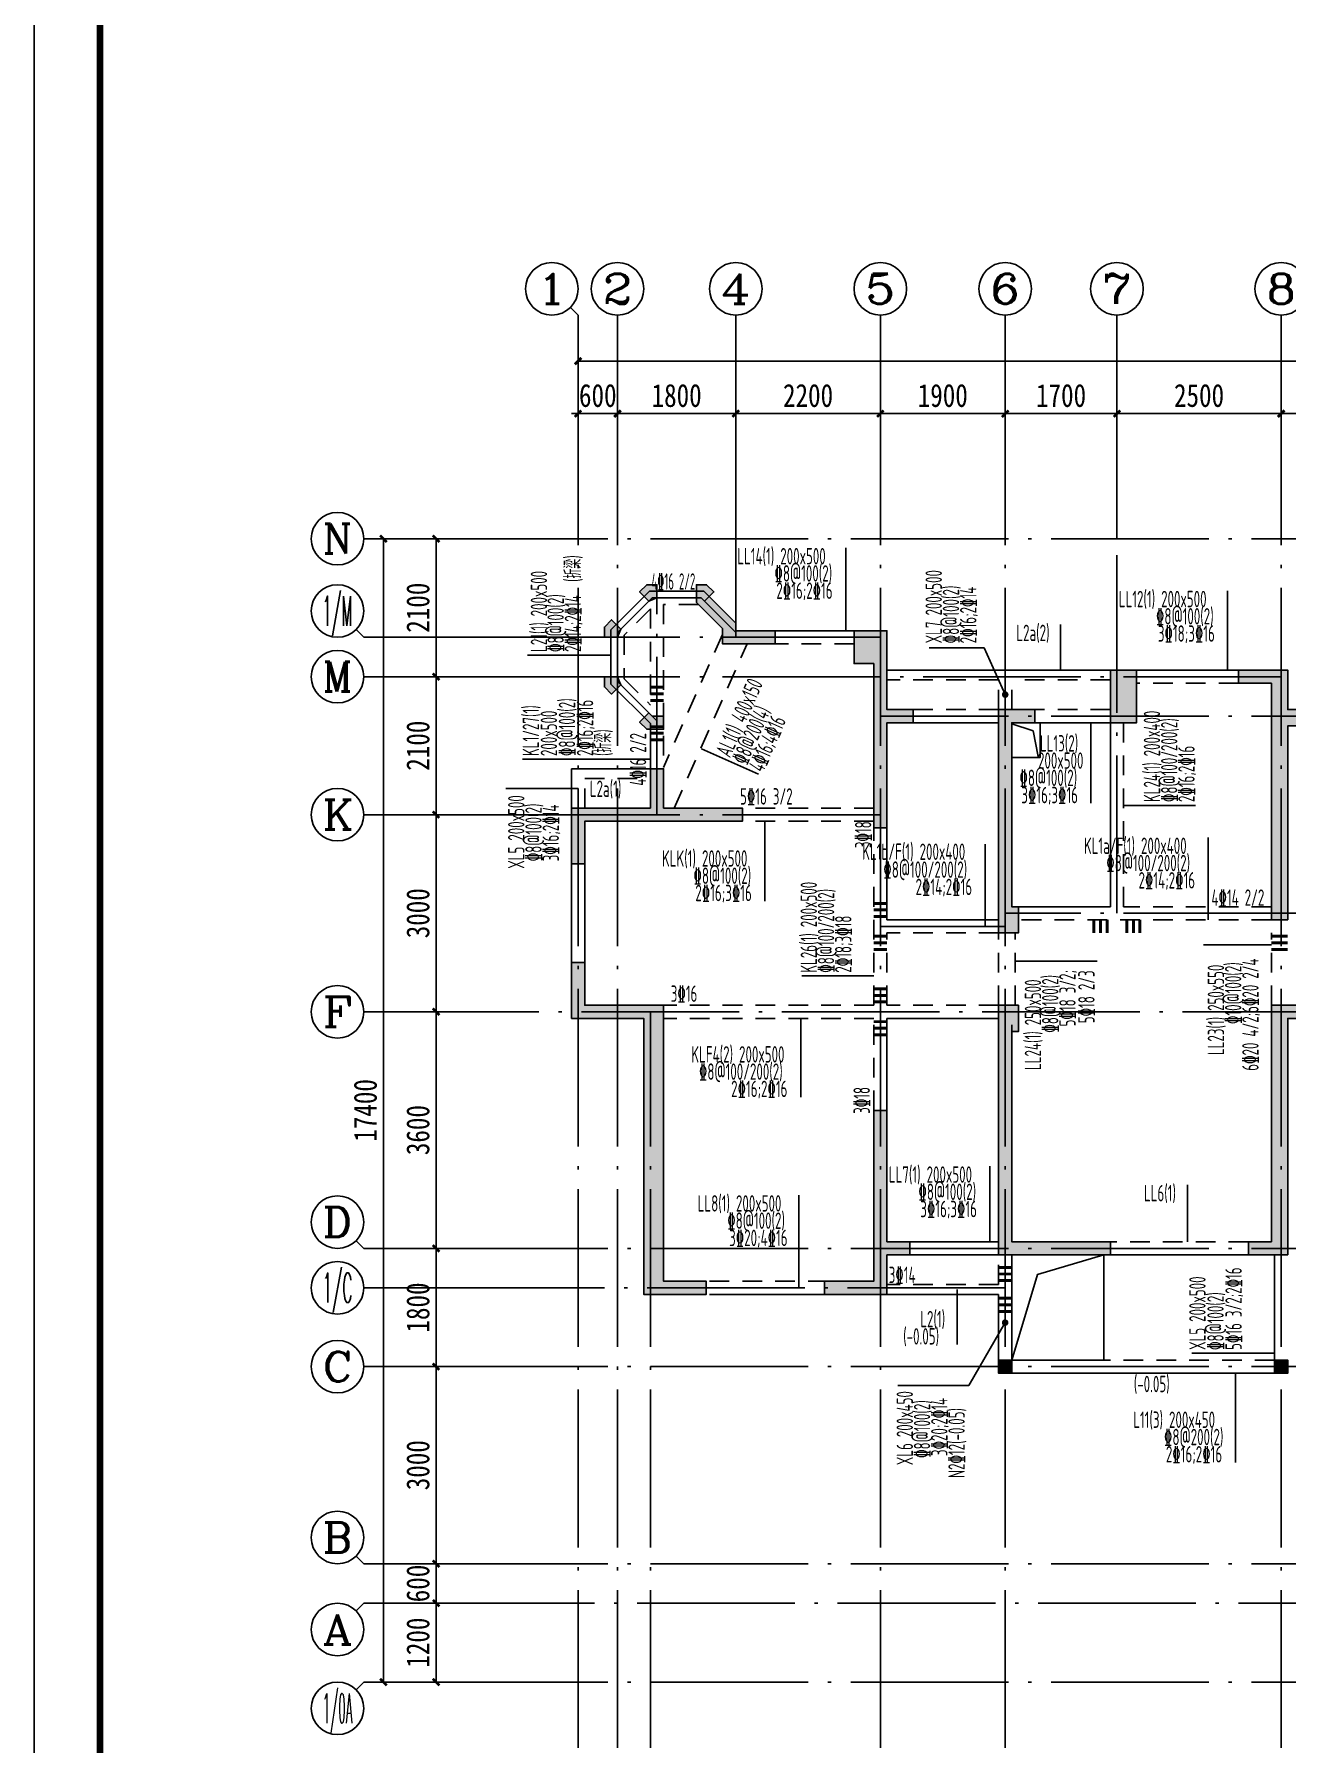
# Model space of a CAD drawing. Extents: x -144902 to 588294, y -160863 to 65494.
# Drawn here: x 314530 to 333592, y -67591 to -41573 of the extents above; entities that cross this region are included whole.
import ezdxf
from ezdxf.enums import TextEntityAlignment as Align

# ---------------------------------------------------------------- set-up
doc = ezdxf.new("R2010")
doc.units = 0
doc.header["$LTSCALE"] = 100
doc.linetypes.add('3', pattern=[5, 3, -2])
doc.linetypes.add('ACAD_ISO04W100', pattern=[30.5, 24, -3, 0.5, -3])
doc.layers.get('0').update_dxf_attribs({"linetype": 'CONTINUOUS'})
doc.layers.get('Defpoints').update_dxf_attribs({"linetype": 'CONTINUOUS'})
for name, color, linetype in [('1508', 2, 'CONTINUOUS'), ('AXIS', 3, 'CONTINUOUS'), ('AXIS_TEXT', 7, 'CONTINUOUS'), ('DOTE', 253, 'ACAD_ISO04W100'), ('GZ', 7, 'CONTINUOUS'), ('HATCH', 254, 'CONTINUOUS'), ('HIDE_BEAMDIMLOCAL', 7, 'CONTINUOUS'), ('HIDE_BEAMDIMMASS', 2, 'CONTINUOUS'), ('P排气道', 232, 'CONTINUOUS'), ('S_BEAMDIMLOCAL', 7, 'CONTINUOUS'), ('S_BEAMDIMMASS', 2, 'CONTINUOUS'), ('tk', 7, 'CONTINUOUS'), ('梁', 4, 'CONTINUOUS'), ('梁虚线', 134, '3'), ('次梁箍筋', 1, 'CONTINUOUS'), ('砼墙', 3, 'CONTINUOUS'), ('门', 174, 'CONTINUOUS'), ('门虚线', 174, '3'), ('零厚板', 7, 'CONTINUOUS')]:
    doc.layers.add(name, color=color, linetype=linetype)
doc.styles.add('_HZTXT', font='complex.shx', dxfattribs={"width": 0.7, "bigfont": 'tssdchn.shx'})
doc.styles.add('COMPLEX', font='COMPLEX')
doc.styles.add('DIM_FONT', font='SIMHEI.TTF', dxfattribs={"width": 0.8})
doc.styles.get("Standard").update_dxf_attribs({"font": 'tssdeng.shx', "width": 0.7, "bigfont": 'tssdchn.shx'})
doc.dimstyles.new('_TCH_ARCH&&100', dxfattribs={"dimtxt": 350, "dimasz": 100, "dimexe": 250, "dimexo": 300, "dimgap": 100, "dimtad": 1, "dimdec": 0, "dimzin": 0, "dimdsep": 46, "dimtxsty": 'DIM_FONT', "dimblk": 'ARCHTICK', "dimcen": 0.09, "dimclrt": 7, "dimazin": 2, "dimtfac": 1, "dimtdec": 0, "dimtix": 1, "dimtmove": 2, "dimatfit": 3, "dimfxl": 1, "dimtolj": 1, "dimtzin": 0, "dimarcsym": 0})

# ---------------------------------------------------------------- blocks, each defined once
blk = doc.blocks.new('A1tk')
at = {"layer": 'tk', "color": 5}
blk.add_lwpolyline([(0, 0), (0, 59400), (84100, 59400), (84100, 0)], close=True, dxfattribs=at)
at = {"layer": 'tk', "const_width": 100}
blk.add_lwpolyline([(2500, 1000), (83100, 1000), (83100, 58400), (2500, 58400)], close=True, dxfattribs=at)
blk = doc.blocks.new('2012120710010639')
at = {"layer": 'P排气道', "linetype": 'ByBlock'}
blk.add_lwpolyline([(400, 5400), (400, 5900), (0, 5900), (0, 5400)], close=True, dxfattribs=at)
blk.add_lwpolyline([(400, 5900), (77, 5789), (0, 5400)], dxfattribs=at)
at = {"layer": 'P排气道', "linetype": 'ByBlock', "elevation": 0}
for points in [[(27585, 5385), (27585, 5915), (27155, 5915), (27155, 5385)], [(9485, 1065), (9085, 1065), (9085, 1415), (9485, 1415)], [(18285, 1065), (18685, 1065), (18685, 1415), (18285, 1415)], [(13770, 500), (13770, 0), (13370, 0), (13370, 500)], [(14000, 500), (14000, 0), (14400, 0), (14400, 500)]]:
    blk.add_lwpolyline(points, close=True, dxfattribs=at)
for points in [[(27585, 5900), (27262, 5789), (27185, 5400)], [(9485, 1415), (9151, 1329), (9085, 1065)], [(18685, 1415), (18351, 1329), (18285, 1065)], [(13770, 500), (13447, 389), (13370, 0)], [(14400, 500), (14077, 389), (14000, 0)]]:
    blk.add_lwpolyline(points, dxfattribs=at)
blk = doc.blocks.new('_ArchTick')
at = {"color": 0, "linetype": 'ByBlock', "const_width": 0.4}
blk.add_lwpolyline([(-0.5, -0.5), (0.5, 0.5)], dxfattribs=at)
blk = doc.blocks.new('*D1650')
at = {"layer": 'AXIS', "color": 0, "lineweight": -2}
for p, q in [((2761, 5875), (1650, 5875)), ((1900, 4675), (1900, 5875)), ((2761, 4675), (1650, 4675))]:
    blk.add_line(p, q, dxfattribs=at)
at = {"layer": 'Defpoints', "color": 0}
for p in [(1900, 5875), (3061, 5875), (3061, 4675)]:
    blk.add_point(p, dxfattribs=at)
at = {"layer": 'AXIS', "color": 0, "lineweight": -2, "xscale": 100, "yscale": 100, "zscale": 100}
for p, rotation in [((1900, 5875), 90), ((1900, 4675), 270)]:
    blk.add_blockref('_ArchTick', p, dxfattribs=dict(at, rotation=rotation))
at = {"layer": 'AXIS', "color": 7, "insert": (1625, 5275), "char_height": 350, "attachment_point": 5, "rotation": 90, "style": 'DIM_FONT'}
blk.add_mtext('\\A1;1200', dxfattribs=at)
blk = doc.blocks.new('*D1651')
at = {"layer": 'AXIS', "color": 0, "lineweight": -2}
for p, q in [((1900, 6475), (1900, 6575)), ((2761, 6475), (1650, 6475)), ((1900, 5875), (1900, 6475)), ((2761, 5875), (1650, 5875)), ((1900, 5875), (1900, 5775))]:
    blk.add_line(p, q, dxfattribs=at)
at = {"layer": 'Defpoints', "color": 0}
for p in [(1900, 6475), (3061, 6475), (3061, 5875)]:
    blk.add_point(p, dxfattribs=at)
at = {"layer": 'AXIS', "color": 0, "lineweight": -2, "xscale": 100, "yscale": 100, "zscale": 100}
for p, rotation in [((1900, 6475), 270), ((1900, 5875), 90)]:
    blk.add_blockref('_ArchTick', p, dxfattribs=dict(at, rotation=rotation))
at = {"layer": 'AXIS', "color": 7, "insert": (1625, 6175), "char_height": 350, "attachment_point": 5, "rotation": 90, "style": 'DIM_FONT'}
blk.add_mtext('\\A1;600', dxfattribs=at)
blk = doc.blocks.new('*D1652')
at = {"layer": 'AXIS', "color": 0, "lineweight": -2}
for p, q in [((2761, 9475), (1650, 9475)), ((1900, 6475), (1900, 9475)), ((2761, 6475), (1650, 6475))]:
    blk.add_line(p, q, dxfattribs=at)
at = {"layer": 'Defpoints', "color": 0}
for p in [(1900, 9475), (3061, 9475), (3061, 6475)]:
    blk.add_point(p, dxfattribs=at)
at = {"layer": 'AXIS', "color": 0, "lineweight": -2, "xscale": 100, "yscale": 100, "zscale": 100}
for p, rotation in [((1900, 9475), 90), ((1900, 6475), 270)]:
    blk.add_blockref('_ArchTick', p, dxfattribs=dict(at, rotation=rotation))
at = {"layer": 'AXIS', "color": 7, "insert": (1625, 7975), "char_height": 350, "attachment_point": 5, "rotation": 90, "style": 'DIM_FONT'}
blk.add_mtext('\\A1;3000', dxfattribs=at)
blk = doc.blocks.new('*D1653')
at = {"layer": 'AXIS', "color": 0, "lineweight": -2}
for p, q in [((2761, 11275), (1650, 11275)), ((1900, 9475), (1900, 11275)), ((2761, 9475), (1650, 9475))]:
    blk.add_line(p, q, dxfattribs=at)
at = {"layer": 'Defpoints', "color": 0}
for p in [(1900, 11275), (3061, 11275), (3061, 9475)]:
    blk.add_point(p, dxfattribs=at)
at = {"layer": 'AXIS', "color": 0, "lineweight": -2, "xscale": 100, "yscale": 100, "zscale": 100}
for p, rotation in [((1900, 11275), 90), ((1900, 9475), 270)]:
    blk.add_blockref('_ArchTick', p, dxfattribs=dict(at, rotation=rotation))
at = {"layer": 'AXIS', "color": 7, "insert": (1625, 10375), "char_height": 350, "attachment_point": 5, "rotation": 90, "style": 'DIM_FONT'}
blk.add_mtext('\\A1;1800', dxfattribs=at)
blk = doc.blocks.new('*D1654')
at = {"layer": 'AXIS', "color": 0, "lineweight": -2}
for p, q in [((2761, 14875), (1650, 14875)), ((1900, 11275), (1900, 14875)), ((2761, 11275), (1650, 11275))]:
    blk.add_line(p, q, dxfattribs=at)
at = {"layer": 'Defpoints', "color": 0}
for p in [(1900, 14875), (3061, 14875), (3061, 11275)]:
    blk.add_point(p, dxfattribs=at)
at = {"layer": 'AXIS', "color": 0, "lineweight": -2, "xscale": 100, "yscale": 100, "zscale": 100}
for p, rotation in [((1900, 14875), 90), ((1900, 11275), 270)]:
    blk.add_blockref('_ArchTick', p, dxfattribs=dict(at, rotation=rotation))
at = {"layer": 'AXIS', "color": 7, "insert": (1625, 13075), "char_height": 350, "attachment_point": 5, "rotation": 90, "style": 'DIM_FONT'}
blk.add_mtext('\\A1;3600', dxfattribs=at)
blk = doc.blocks.new('*D1655')
at = {"layer": 'AXIS', "color": 0, "lineweight": -2}
for p, q in [((2761, 17875), (1650, 17875)), ((1900, 14875), (1900, 17875)), ((2761, 14875), (1650, 14875))]:
    blk.add_line(p, q, dxfattribs=at)
at = {"layer": 'Defpoints', "color": 0}
for p in [(1900, 17875), (3061, 17875), (3061, 14875)]:
    blk.add_point(p, dxfattribs=at)
at = {"layer": 'AXIS', "color": 0, "lineweight": -2, "xscale": 100, "yscale": 100, "zscale": 100}
for p, rotation in [((1900, 17875), 90), ((1900, 14875), 270)]:
    blk.add_blockref('_ArchTick', p, dxfattribs=dict(at, rotation=rotation))
at = {"layer": 'AXIS', "color": 7, "insert": (1625, 16375), "char_height": 350, "attachment_point": 5, "rotation": 90, "style": 'DIM_FONT'}
blk.add_mtext('\\A1;3000', dxfattribs=at)
blk = doc.blocks.new('*D1656')
at = {"layer": 'AXIS', "color": 0, "lineweight": -2}
for p, q in [((2761, 19975), (1650, 19975)), ((1900, 17875), (1900, 19975)), ((2761, 17875), (1650, 17875))]:
    blk.add_line(p, q, dxfattribs=at)
at = {"layer": 'Defpoints', "color": 0}
for p in [(1900, 19975), (3061, 19975), (3061, 17875)]:
    blk.add_point(p, dxfattribs=at)
at = {"layer": 'AXIS', "color": 0, "lineweight": -2, "xscale": 100, "yscale": 100, "zscale": 100}
for p, rotation in [((1900, 19975), 90), ((1900, 17875), 270)]:
    blk.add_blockref('_ArchTick', p, dxfattribs=dict(at, rotation=rotation))
at = {"layer": 'AXIS', "color": 7, "insert": (1625, 18925), "char_height": 350, "attachment_point": 5, "rotation": 90, "style": 'DIM_FONT'}
blk.add_mtext('\\A1;2100', dxfattribs=at)
blk = doc.blocks.new('*D1657')
at = {"layer": 'AXIS', "color": 0, "lineweight": -2}
for p, q in [((2761, 22075), (1650, 22075)), ((1900, 19975), (1900, 22075)), ((2761, 19975), (1650, 19975))]:
    blk.add_line(p, q, dxfattribs=at)
at = {"layer": 'Defpoints', "color": 0}
for p in [(1900, 22075), (3061, 22075), (3061, 19975)]:
    blk.add_point(p, dxfattribs=at)
at = {"layer": 'AXIS', "color": 0, "lineweight": -2, "xscale": 100, "yscale": 100, "zscale": 100}
for p, rotation in [((1900, 22075), 90), ((1900, 19975), 270)]:
    blk.add_blockref('_ArchTick', p, dxfattribs=dict(at, rotation=rotation))
at = {"layer": 'AXIS', "color": 7, "insert": (1625, 21025), "char_height": 350, "attachment_point": 5, "rotation": 90, "style": 'DIM_FONT'}
blk.add_mtext('\\A1;2100', dxfattribs=at)
blk = doc.blocks.new('*D1658')
at = {"layer": 'AXIS', "color": 0, "lineweight": -2}
for p, q in [((2761, 22075), (850, 22075)), ((1100, 4675), (1100, 22075)), ((2761, 4675), (850, 4675))]:
    blk.add_line(p, q, dxfattribs=at)
at = {"layer": 'Defpoints', "color": 0}
for p in [(1100, 22075), (3061, 22075, 0), (3061, 4675)]:
    blk.add_point(p, dxfattribs=at)
at = {"layer": 'AXIS', "color": 0, "lineweight": -2, "xscale": 100, "yscale": 100, "zscale": 100}
for p, rotation in [((1100, 22075), 90), ((1100, 4675), 270)]:
    blk.add_blockref('_ArchTick', p, dxfattribs=dict(at, rotation=rotation))
at = {"layer": 'AXIS', "color": 7, "insert": (825, 13375), "char_height": 350, "attachment_point": 5, "rotation": 90, "style": 'DIM_FONT'}
blk.add_mtext('\\A1;17400', dxfattribs=at)
blk = doc.blocks.new('*D1679')
at = {"layer": 'AXIS', "color": 0, "lineweight": -2}
for p, q in [((14761, 22375), (14761, 24228)), ((17761, 22375), (17761, 24228)), ((14761, 23978), (17761, 23978))]:
    blk.add_line(p, q, dxfattribs=at)
at = {"layer": 'Defpoints', "color": 0}
for p in [(17761, 23978), (14761, 22075), (17761, 22075)]:
    blk.add_point(p, dxfattribs=at)
at = {"layer": 'AXIS', "color": 0, "lineweight": -2, "xscale": 100, "yscale": 100, "zscale": 100, "rotation": 180}
blk.add_blockref('_ArchTick', (14761, 23978), dxfattribs=at)
at = {"layer": 'AXIS', "color": 0, "lineweight": -2, "xscale": 100, "yscale": 100, "zscale": 100}
blk.add_blockref('_ArchTick', (17761, 23978), dxfattribs=at)
at = {"layer": 'AXIS', "color": 7, "insert": (16261, 24253), "char_height": 350, "attachment_point": 5, "style": 'DIM_FONT'}
blk.add_mtext('\\A1;3000', dxfattribs=at)
blk = doc.blocks.new('*D1680')
at = {"layer": 'AXIS', "color": 0, "lineweight": -2}
for p, q in [((12261, 22375), (12261, 24228)), ((14761, 22375), (14761, 24228)), ((12261, 23978), (14761, 23978))]:
    blk.add_line(p, q, dxfattribs=at)
at = {"layer": 'Defpoints', "color": 0}
for p in [(14761, 23978), (12261, 22075), (14761, 22075)]:
    blk.add_point(p, dxfattribs=at)
at = {"layer": 'AXIS', "color": 0, "lineweight": -2, "xscale": 100, "yscale": 100, "zscale": 100, "rotation": 180}
blk.add_blockref('_ArchTick', (12261, 23978), dxfattribs=at)
at = {"layer": 'AXIS', "color": 0, "lineweight": -2, "xscale": 100, "yscale": 100, "zscale": 100}
blk.add_blockref('_ArchTick', (14761, 23978), dxfattribs=at)
at = {"layer": 'AXIS', "color": 7, "insert": (13511, 24253), "char_height": 350, "attachment_point": 5, "style": 'DIM_FONT'}
blk.add_mtext('\\A1;2500', dxfattribs=at)
blk = doc.blocks.new('*D1681')
at = {"layer": 'AXIS', "color": 0, "lineweight": -2}
for p, q in [((10561, 22375), (10561, 24228)), ((12261, 22375), (12261, 24228)), ((10561, 23978), (12261, 23978))]:
    blk.add_line(p, q, dxfattribs=at)
at = {"layer": 'Defpoints', "color": 0}
for p in [(12261, 23978), (10561, 22075), (12261, 22075)]:
    blk.add_point(p, dxfattribs=at)
at = {"layer": 'AXIS', "color": 0, "lineweight": -2, "xscale": 100, "yscale": 100, "zscale": 100, "rotation": 180}
blk.add_blockref('_ArchTick', (10561, 23978), dxfattribs=at)
at = {"layer": 'AXIS', "color": 0, "lineweight": -2, "xscale": 100, "yscale": 100, "zscale": 100}
blk.add_blockref('_ArchTick', (12261, 23978), dxfattribs=at)
at = {"layer": 'AXIS', "color": 7, "insert": (11411, 24253), "char_height": 350, "attachment_point": 5, "style": 'DIM_FONT'}
blk.add_mtext('\\A1;1700', dxfattribs=at)
blk = doc.blocks.new('*D1682')
at = {"layer": 'AXIS', "color": 0, "lineweight": -2}
for p, q in [((8661, 22375), (8661, 24228)), ((10561, 22375), (10561, 24228)), ((8661, 23978), (10561, 23978))]:
    blk.add_line(p, q, dxfattribs=at)
at = {"layer": 'Defpoints', "color": 0}
for p in [(10561, 23978), (8661, 22075), (10561, 22075)]:
    blk.add_point(p, dxfattribs=at)
at = {"layer": 'AXIS', "color": 0, "lineweight": -2, "xscale": 100, "yscale": 100, "zscale": 100, "rotation": 180}
blk.add_blockref('_ArchTick', (8661, 23978), dxfattribs=at)
at = {"layer": 'AXIS', "color": 0, "lineweight": -2, "xscale": 100, "yscale": 100, "zscale": 100}
blk.add_blockref('_ArchTick', (10561, 23978), dxfattribs=at)
at = {"layer": 'AXIS', "color": 7, "insert": (9611, 24253), "char_height": 350, "attachment_point": 5, "style": 'DIM_FONT'}
blk.add_mtext('\\A1;1900', dxfattribs=at)
blk = doc.blocks.new('*D1683')
at = {"layer": 'AXIS', "color": 0, "lineweight": -2}
for p, q in [((6461, 22375), (6461, 24228)), ((8661, 22375), (8661, 24228)), ((6461, 23978), (8661, 23978))]:
    blk.add_line(p, q, dxfattribs=at)
at = {"layer": 'Defpoints', "color": 0}
for p in [(8661, 23978), (6461, 22075), (8661, 22075)]:
    blk.add_point(p, dxfattribs=at)
at = {"layer": 'AXIS', "color": 0, "lineweight": -2, "xscale": 100, "yscale": 100, "zscale": 100, "rotation": 180}
blk.add_blockref('_ArchTick', (6461, 23978), dxfattribs=at)
at = {"layer": 'AXIS', "color": 0, "lineweight": -2, "xscale": 100, "yscale": 100, "zscale": 100}
blk.add_blockref('_ArchTick', (8661, 23978), dxfattribs=at)
at = {"layer": 'AXIS', "color": 7, "insert": (7561, 24253), "char_height": 350, "attachment_point": 5, "style": 'DIM_FONT'}
blk.add_mtext('\\A1;2200', dxfattribs=at)
blk = doc.blocks.new('*D1684')
at = {"layer": 'AXIS', "color": 0, "lineweight": -2}
for p, q in [((4661, 22375), (4661, 24228)), ((6461, 22375), (6461, 24228)), ((4661, 23978), (6461, 23978))]:
    blk.add_line(p, q, dxfattribs=at)
at = {"layer": 'Defpoints', "color": 0}
for p in [(6461, 23978), (4661, 22075), (6461, 22075)]:
    blk.add_point(p, dxfattribs=at)
at = {"layer": 'AXIS', "color": 0, "lineweight": -2, "xscale": 100, "yscale": 100, "zscale": 100, "rotation": 180}
blk.add_blockref('_ArchTick', (4661, 23978), dxfattribs=at)
at = {"layer": 'AXIS', "color": 0, "lineweight": -2, "xscale": 100, "yscale": 100, "zscale": 100}
blk.add_blockref('_ArchTick', (6461, 23978), dxfattribs=at)
at = {"layer": 'AXIS', "color": 7, "insert": (5561, 24253), "char_height": 350, "attachment_point": 5, "style": 'DIM_FONT'}
blk.add_mtext('\\A1;1800', dxfattribs=at)
blk = doc.blocks.new('*D1685')
at = {"layer": 'AXIS', "color": 0, "lineweight": -2}
for p, q in [((4061, 22375), (4061, 24228)), ((4661, 22375), (4661, 24228)), ((4061, 23978), (3961, 23978)), ((4061, 23978), (4661, 23978)), ((4661, 23978), (4761, 23978))]:
    blk.add_line(p, q, dxfattribs=at)
at = {"layer": 'Defpoints', "color": 0}
for p in [(4661, 23978), (4061, 22075), (4661, 22075)]:
    blk.add_point(p, dxfattribs=at)
at = {"layer": 'AXIS', "color": 0, "lineweight": -2, "xscale": 100, "yscale": 100, "zscale": 100}
blk.add_blockref('_ArchTick', (4061, 23978), dxfattribs=at)
at = {"layer": 'AXIS', "color": 0, "lineweight": -2, "xscale": 100, "yscale": 100, "zscale": 100, "rotation": 180}
blk.add_blockref('_ArchTick', (4661, 23978), dxfattribs=at)
at = {"layer": 'AXIS', "color": 7, "insert": (4361, 24253), "char_height": 350, "attachment_point": 5, "style": 'DIM_FONT'}
blk.add_mtext('\\A1;600', dxfattribs=at)
blk = doc.blocks.new('*D1686')
at = {"layer": 'AXIS', "color": 0, "lineweight": -2}
for p, q in [((4061, 22375), (4061, 25028)), ((43161, 22375), (43161, 25028)), ((4061, 24778), (43161, 24778))]:
    blk.add_line(p, q, dxfattribs=at)
at = {"layer": 'Defpoints', "color": 0}
for p in [(43161, 24778), (4061, 22075), (43161, 22075)]:
    blk.add_point(p, dxfattribs=at)
at = {"layer": 'AXIS', "color": 0, "lineweight": -2, "xscale": 100, "yscale": 100, "zscale": 100, "rotation": 180}
blk.add_blockref('_ArchTick', (4061, 24778), dxfattribs=at)
at = {"layer": 'AXIS', "color": 0, "lineweight": -2, "xscale": 100, "yscale": 100, "zscale": 100}
blk.add_blockref('_ArchTick', (43161, 24778), dxfattribs=at)
at = {"layer": 'AXIS', "color": 7, "insert": (23611, 25053), "char_height": 350, "attachment_point": 5, "style": 'DIM_FONT'}
blk.add_mtext('\\A1;39100', dxfattribs=at)
blk = doc.blocks.new('_AXISO')
blk.add_circle((0, 0), 0.5)
at = {"layer": 'AXIS_TEXT', "style": 'COMPLEX', "width": 1.041667}
blk.add_attdef('A', text='', height=0.56, dxfattribs=at).set_placement((-0.25, -0.28), (0.25, -0.28), align=Align.FIT)
blk = doc.blocks.new('2012122714531000')
at = {"layer": 'HATCH'}
blk.add_hatch(color=256, dxfattribs=at).paths.add_polyline_path([(0, 200), (200, 200), (200, 0), (0, 0)])
at = {"layer": 'GZ'}
blk.add_lwpolyline([(0, 200), (200, 200), (200, 0), (0, 0)], close=True, dxfattribs=at)
blk = doc.blocks.new('2012122621245179')
at = {"layer": 'GZ'}
h = blk.add_hatch(color=256, dxfattribs=at)
h.paths.add_polyline_path([(5985.8, 21123.5), (6127.3, 21265), (6017.2, 21375), (5861.6, 21375), (5861.6, 21175), (5934.4, 21175)])
h.paths.add_polyline_path([(5137.3, 21123.5), (4995.9, 21265), (5105.9, 21375), (5261.6, 21375), (5261.6, 21175), (5202.6, 21150.6)])
h.paths.add_polyline_path([(5137.3, 19426.5), (4995.9, 19285.1), (5105.9, 19175), (5361.4, 19175), (5361.4, 19375), (5188.8, 19375)])
h.paths.add_polyline_path([(4713, 19850.8), (4571.6, 19709.3), (4461.6, 19819.4), (4461.6, 19975), (4661.6, 19975), (4693.3, 19898.4)])
h.paths.add_polyline_path([(4713, 20699.3), (4571.6, 20840.7), (4461.6, 20730.7), (4461.6, 20575), (4661.6, 20575), (4687.2, 20637.2)])
at = {"layer": 'HATCH'}
for points in [[(7061.4, 20675), (7061.4, 20475), (6261.4, 20475), (6261.4, 20706.6), (5861.6, 21106.4), (5861.6, 21275), (5975.8, 21275), (6461.4, 20789.4), (6461.4, 20675)], [(8561.4, 17675), (8561.4, 20175), (8261.4, 20175), (8261.4, 20675), (8761.4, 20675), (8761.4, 19475), (9161.4, 19475), (9161.4, 19275), (8761.4, 19275), (8761.4, 17675)], [(12161.4, 20075.2), (12561.4, 20075.2), (12561.4, 19275.2), (12161.4, 19275.2)], [(14111.4, 20075.2), (14111.4, 19875.2), (14611.4, 19875.2), (14611.4, 16275), (14861.4, 16275), (14861.4, 19225), (15361.4, 19225), (15361.4, 19475), (14861.4, 19475), (14861.4, 20075.2)], [(11011.4, 19275), (11011.4, 19475), (10461.4, 19475), (10461.4, 16075), (10761.4, 16075), (10761.4, 16475), (10661.4, 16475), (10661.4, 19275)], [(5161.4, 18575), (5161.4, 17975), (3961.4, 17975), (3961.4, 17125), (4161.4, 17125), (4161.4, 17775), (6561.4, 17775), (6561.4, 17975), (5361.4, 17975), (5361.4, 18575)], [(3961.4, 14775), (5061.4, 14775), (5061.4, 10575), (6011.4, 10575), (6011.4, 10775), (5361.4, 10775), (5361.4, 14975), (4161.4, 14975), (4161.4, 15625), (3961.4, 15625)], [(10461.4, 11175), (12161.4, 11175), (12161.4, 11375), (10661.4, 11375), (10661.4, 14575), (10761.4, 14575), (10761.4, 14975), (10461.4, 14975)], [(14861.4, 11175), (14861.4, 14775), (16261.4, 14775), (16261.4, 14975), (14611.4, 14975), (14611.4, 11375), (14261.4, 11375), (14261.4, 11175)], [(7811.4, 10575), (8761.4, 10575), (8761.4, 11175), (9111.4, 11175), (9111.4, 11375), (8761.4, 11375), (8761.4, 13375), (8561.4, 13375), (8561.4, 10775), (7811.4, 10775)]]:
    blk.add_hatch(color=256, dxfattribs=at).paths.add_polyline_path(points)
at = {"layer": 'AXIS'}
for p, q in [((3944.2, 25594.8, 0), (4061.4, 25477.6, 0)), ((4061.4, 22075, 0), (4061.4, 25477.6, 0)), ((4661.4, 22075, 0), (4661.4, 25477.6, 0)), ((6461.4, 22075, 0), (6461.4, 25477.6, 0)), ((8661.4, 22075, 0), (8661.4, 25477.6, 0)), ((10561.4, 22075, 0), (10561.4, 25477.6, 0)), ((12261.4, 22075, 0), (12261.4, 25477.6, 0)), ((14761.4, 22075, 0), (14761.4, 25477.6, 0)), ((3461.4, 22075, 0), (800, 22075, 0)), ((682.8, 20692.2, 0), (800, 20575, 0)), ((3461.4, 20575, 0), (800, 20575, 0)), ((3461.4, 19975, 0), (800, 19975, 0)), ((3461.4, 17875, 0), (800, 17875, 0)), ((3461.4, 14875, 0), (800, 14875, 0)), ((682.8, 11392.2, 0), (800, 11275, 0)), ((3461.4, 11275, 0), (800, 11275, 0)), ((3461.4, 10675, 0), (800, 10675, 0)), ((3461.4, 9475, 0), (800, 9475, 0)), ((682.8, 6592.2, 0), (800, 6475, 0)), ((3461.4, 6475, 0), (800, 6475, 0)), ((682.8, 5757.8, 0), (800, 5875, 0)), ((3461.4, 5875, 0), (800, 5875, 0)), ((682.8, 4557.8, 0), (800, 4675, 0)), ((3461.4, 4675, 0), (800, 4675, 0))]:
    blk.add_line(p, q, dxfattribs=at)
at = {"layer": 'DOTE'}
for p, q in [((4061.4, 3675, 0), (4061.4, 23075, 0)), ((4661.4, 3675, 0), (4661.4, 23075, 0)), ((6461.4, 20575, 0), (6461.4, 23075, 0)), ((8661.4, 3675, 0), (8661.4, 23075, 0)), ((10561.4, 3675, 0), (10561.4, 23075, 0)), ((12261.4, 16375, 0), (12261.4, 23075, 0)), ((14761.4, 3675, 0), (14761.4, 23075, 0)), ((44161.4, 22075, 0), (3061.4, 22075, 0)), ((5188.8, 21175, 0), (4661.4, 20647.6, 0)), ((5934.4, 21175, 0), (5188.8, 21175, 0)), ((5261.4, 17875, 0), (5261.4, 21175, 0)), ((5934.4, 21175, 0), (6461.4, 20648)), ((8661.4, 20575, 0), (3061.4, 20575, 0)), ((14761.4, 19975, 0), (3061.4, 19975, 0)), ((4661.4, 19902.4, 0), (5261.4, 19302.4, 0)), ((44161.4, 19375, 0), (8661.4, 19375, 0)), ((8661.4, 17875, 0), (3061.4, 17875, 0)), ((10561.4, 16175, 0), (8661.4, 16175, 0)), ((14761.4, 16375, 0), (10561.4, 16375, 0)), ((20061.4, 16375, 0), (14761.4, 16375, 0)), ((33961.4, 14875, 0), (3461.4, 14875, 0)), ((5161.4, 3675, 0), (5161.4, 14875, 0)), ((44161.4, 11275, 0), (3061.4, 11275, 0)), ((10561.4, 10675, 0), (3061.4, 10675, 0)), ((44161.4, 9475, 0), (3061.4, 9475, 0)), ((44161.4, 6475, 0), (3061.4, 6475, 0)), ((19561.4, 5875, 0), (3061.4, 5875, 0)), ((44161.4, 4675, 0), (3061.4, 4675, 0))]:
    blk.add_line(p, q, dxfattribs=at)
at = {"layer": 'GZ'}
for points in [[(5137.3, 21123.5), (4995.9, 21265), (5105.9, 21375), (5261.6, 21375), (5261.6, 21175), (5137.3, 21123.5)], [(5985.8, 21123.5), (6127.3, 21265), (6017.2, 21375), (5861.6, 21375), (5861.6, 21175), (5934.4, 21175)], [(4713, 20699.3), (4571.6, 20840.7), (4461.6, 20730.7), (4461.6, 20575), (4661.6, 20575), (4687.2, 20637.2)], [(4713, 19850.8), (4571.6, 19709.3), (4461.6, 19819.4), (4461.6, 19975), (4661.6, 19975), (4693.3, 19898.4)], [(5137.3, 19426.5), (4995.9, 19285.1), (5105.9, 19175), (5361.4, 19175), (5361.4, 19375), (5188.8, 19375)]]:
    blk.add_lwpolyline(points, close=True, dxfattribs=at)
at = {"layer": '梁'}
for p, q in [((5147.4, 21275, 0), (4561.6, 20689.2, 0)), ((5861.6, 21275, 0), (5147.4, 21275, 0)), ((4561.6, 20689.2, 0), (4561.6, 19860.8, 0)), ((8261.4, 20675), (7061.4, 20675)), ((10561.4, 20075.2), (8761.4, 20075.2)), ((12161.4, 20075.2), (10561.4, 20075.2)), ((14111.4, 20075.2), (12561.4, 20075.2)), ((4561.6, 19860.8, 0), (5161.4, 19261, 0)), ((5161.4, 19261, 0), (5161.4, 18575, 0)), ((10461.4, 19275), (9161.4, 19275)), ((12361.4, 19275), (11011.4, 19275)), ((12161.4, 16475), (12161.4, 19275)), ((3961.4, 17975), (3961.4, 18575)), ((3961.4, 18575), (5161.4, 18575)), ((8761.4, 16275), (8761.4, 17775)), ((12161.4, 16475), (10661.4, 16475)), ((10461.4, 16275), (8761.4, 16275)), ((10461.4, 14775), (8761.4, 14775)), ((8761.4, 13375), (8761.4, 14775)), ((10461.4, 11375), (10461.4, 14775)), ((10461.4, 11375), (9111.4, 11375)), ((10461.4, 11175), (9111.4, 11175)), ((14261.4, 11175), (12161.4, 11175)), ((14661.4, 9375), (14661.4, 11175)), ((7861.4, 10575), (6061.4, 10575)), ((14661.4, 9375), (14861.4, 9375))]:
    blk.add_line(p, q, dxfattribs=at)
at = {"layer": '梁', "color": 210}
for p, q in [((10661.4, 9575), (10661.4, 11175)), ((12061.4, 9575), (12061.4, 11175)), ((10461.4, 10575), (8761.4, 10575)), ((10461.4, 9375), (10461.4, 10575)), ((12161.4, 9375), (10461.4, 9375)), ((12061.4, 9575), (10661.4, 9575)), ((14661.4, 9375), (12161.4, 9375))]:
    blk.add_line(p, q, dxfattribs=at)
at = {"layer": '梁虚线'}
for p, q in [((5892.9, 21075, 0), (5361.4, 21075, 0)), ((5361.4, 21075, 0), (5361.4, 18575, 0)), ((5161.4, 21006.2, 0), (4761.6, 20606.4, 0)), ((5161.4, 21006.2, 0), (5161.4, 19543.8, 0)), ((4761.6, 20606.4, 0), (4761.6, 19943.6, 0)), ((8261.4, 20475), (7061.4, 20475)), ((4761.6, 19943.6, 0), (5161.4, 19543.8, 0)), ((10461.4, 19925.2), (8761.4, 19925.2)), ((10461.4, 19475), (10461.4, 19925.2)), ((12161.4, 19925.2), (10661.4, 19925.2)), ((10661.4, 19475), (10661.4, 19925.2)), ((14111.4, 19875.2), (12561.4, 19875.2)), ((10461.4, 19475), (9161.4, 19475)), ((12161.4, 19475), (11011.4, 19475)), ((12361.4, 16475), (12361.4, 19275)), ((4161.4, 18425), (5161.4, 18425)), ((4161.4, 17975), (4161.4, 18425)), ((8561.4, 17975), (6561.4, 17975)), ((8561.4, 17775), (6561.4, 17775)), ((8561.4, 14975), (8561.4, 17675)), ((14611.4, 16475), (12361.4, 16475)), ((14611.4, 16275), (10661.4, 16275)), ((8761.4, 14975), (8761.4, 16075)), ((10461.4, 16075), (8761.4, 16075)), ((10461.4, 14975), (10461.4, 16075)), ((10711.4, 14975), (10711.4, 16075)), ((14611.4, 14975), (14611.4, 16075)), ((8561.4, 14975), (5361.4, 14975)), ((10461.4, 14975), (8761.4, 14975)), ((10661.4, 11375), (10661.4, 14875)), ((8561.4, 14775), (5361.4, 14775)), ((8561.4, 13375), (8561.4, 14775)), ((14261.4, 11375), (12161.4, 11375)), ((7861.4, 10775), (6061.4, 10775))]:
    blk.add_line(p, q, dxfattribs=at)
at = {"layer": '梁虚线', "color": 210}
for p, q in [((10461.4, 10725), (10461.4, 11175)), ((10461.4, 10725), (8761.4, 10725)), ((14661.4, 9575), (12061.4, 9575))]:
    blk.add_line(p, q, dxfattribs=at)
at = {"layer": '砼墙'}
for points in [[(7061.4, 20675), (7061.4, 20475), (6261.4, 20475), (6261.4, 20706.6), (5861.6, 21106.4), (5861.6, 21275), (5975.8, 21275), (6461.4, 20789.4), (6461.4, 20675)], [(8561.4, 17675), (8561.4, 20175), (8261.4, 20175), (8261.4, 20675), (8761.4, 20675), (8761.4, 19475), (9161.4, 19475), (9161.4, 19275), (8761.4, 19275), (8761.4, 17675)], [(12161.4, 20075.2), (12561.4, 20075.2), (12561.4, 19275.2), (12161.4, 19275.2)], [(14111.4, 20075.2), (14111.4, 19875.2), (14611.4, 19875.2), (14611.4, 16275), (14861.4, 16275), (14861.4, 19225), (15361.4, 19225), (15361.4, 19475), (14861.4, 19475), (14861.4, 20075.2)], [(11011.4, 19275), (11011.4, 19475), (10461.4, 19475), (10461.4, 16075), (10761.4, 16075), (10761.4, 16475), (10661.4, 16475), (10661.4, 19275)], [(5161.4, 18575), (5161.4, 17975), (3961.4, 17975), (3961.4, 17125), (4161.4, 17125), (4161.4, 17775), (6561.4, 17775), (6561.4, 17975), (5361.4, 17975), (5361.4, 18575)], [(3961.4, 14775), (5061.4, 14775), (5061.4, 10575), (6011.4, 10575), (6011.4, 10775), (5361.4, 10775), (5361.4, 14975), (4161.4, 14975), (4161.4, 15625), (3961.4, 15625)], [(10461.4, 11175), (12161.4, 11175), (12161.4, 11375), (10661.4, 11375), (10661.4, 14575), (10761.4, 14575), (10761.4, 14975), (10461.4, 14975)], [(14861.4, 11175), (14861.4, 14775), (16261.4, 14775), (16261.4, 14975), (14611.4, 14975), (14611.4, 11375), (14261.4, 11375), (14261.4, 11175)], [(7811.4, 10575), (8761.4, 10575), (8761.4, 11175), (9111.4, 11175), (9111.4, 11375), (8761.4, 11375), (8761.4, 13375), (8561.4, 13375), (8561.4, 10775), (7811.4, 10775)]]:
    blk.add_lwpolyline(points, close=True, dxfattribs=at)
at = {"layer": '门'}
for p, q in [((3961.4, 15625), (3961.4, 17125)), ((4161.4, 15625), (4161.4, 17125))]:
    blk.add_line(p, q, dxfattribs=at)
at = {"layer": '门虚线'}
for p, q in [((3961.4, 15625), (3961.4, 17125)), ((4161.4, 15625), (4161.4, 17125))]:
    blk.add_line(p, q, dxfattribs=at)
at = {"layer": '零厚板'}
blk.add_lwpolyline([(12061.4, 11175), (11051.1, 10879.2), (10661.4, 9575)], dxfattribs=at)
at = {"xscale": -1}
blk.add_blockref('2012120710010639', (38246.4, 13360, 0), dxfattribs=at)
at = {"layer": 'AXIS'}
ref = blk.add_blockref('_AXISO', (3661.4, 25877.6, 0), dxfattribs=dict(at, xscale=800, yscale=800, zscale=800))
ref.add_attrib('A', '1', dxfattribs={"layer": 'AXIS_TEXT', "height": 452.5, "style": '_HZTXT', "width": 2.333333}).set_placement((3435.1, 25651.4, 0), (3887.6, 25651.4, 0), align=Align.FIT)
ref = blk.add_blockref('_AXISO', (4661.4, 25877.6, 0), dxfattribs=dict(at, xscale=800, yscale=800, zscale=800))
ref.add_attrib('A', '2', dxfattribs={"layer": 'AXIS_TEXT', "height": 452.5, "style": '_HZTXT', "width": 1.5}).set_placement((4435.1, 25651.4, 0), (4887.6, 25651.4, 0), align=Align.FIT)
ref = blk.add_blockref('_AXISO', (6461.4, 25877.6, 0), dxfattribs=dict(at, xscale=800, yscale=800, zscale=800))
ref.add_attrib('A', '4', dxfattribs={"layer": 'AXIS_TEXT', "height": 452.5, "style": '_HZTXT', "width": 1.3125}).set_placement((6235.1, 25651.4, 0), (6687.6, 25651.4, 0), align=Align.FIT)
ref = blk.add_blockref('_AXISO', (8661.4, 25877.6, 0), dxfattribs=dict(at, xscale=800, yscale=800, zscale=800))
ref.add_attrib('A', '5', dxfattribs={"layer": 'AXIS_TEXT', "height": 452.5, "style": '_HZTXT', "width": 1.5}).set_placement((8435.1, 25651.4, 0), (8887.6, 25651.4, 0), align=Align.FIT)
ref = blk.add_blockref('_AXISO', (10561.4, 25877.6, 0), dxfattribs=dict(at, xscale=800, yscale=800, zscale=800))
ref.add_attrib('A', '6', dxfattribs={"layer": 'AXIS_TEXT', "height": 452.5, "style": '_HZTXT', "width": 1.5}).set_placement((10335.1, 25651.4, 0), (10787.6, 25651.4, 0), align=Align.FIT)
ref = blk.add_blockref('_AXISO', (12261.4, 25877.6, 0), dxfattribs=dict(at, xscale=800, yscale=800, zscale=800))
ref.add_attrib('A', '7', dxfattribs={"layer": 'AXIS_TEXT', "height": 452.5, "style": '_HZTXT', "width": 1.5}).set_placement((12035.1, 25651.4, 0), (12487.6, 25651.4, 0), align=Align.FIT)
ref = blk.add_blockref('_AXISO', (14761.4, 25877.6, 0), dxfattribs=dict(at, xscale=800, yscale=800, zscale=800))
ref.add_attrib('A', '8', dxfattribs={"layer": 'AXIS_TEXT', "height": 452.5, "style": '_HZTXT', "width": 1.5}).set_placement((14535.1, 25651.4, 0), (14987.6, 25651.4, 0), align=Align.FIT)
ref = blk.add_blockref('_AXISO', (400, 22075, 0), dxfattribs=dict(at, xscale=800, yscale=800, zscale=800))
ref.add_attrib('A', 'N', dxfattribs={"layer": 'AXIS_TEXT', "height": 452.5, "style": '_HZTXT', "width": 1.105263}).set_placement((173.7, 21848.7, 0), (626.3, 21848.7, 0), align=Align.FIT)
ref = blk.add_blockref('_AXISO', (400, 20975, 0), dxfattribs=dict(at, xscale=800, yscale=800, zscale=800))
ref.add_attrib('A', '1/M', dxfattribs={"layer": 'AXIS_TEXT', "height": 452.55, "style": '_HZTXT', "width": 0.362069}).set_placement((173.7, 20748.7, 0), (626.3, 20748.7, 0), align=Align.FIT)
ref = blk.add_blockref('_AXISO', (400, 19975, 0), dxfattribs=dict(at, xscale=800, yscale=800, zscale=800))
ref.add_attrib('A', 'M', dxfattribs={"layer": 'AXIS_TEXT', "height": 452.5, "style": '_HZTXT'}).set_placement((173.7, 19748.7, 0), (626.3, 19748.7, 0), align=Align.FIT)
ref = blk.add_blockref('_AXISO', (400, 17875, 0), dxfattribs=dict(at, xscale=800, yscale=800, zscale=800))
ref.add_attrib('A', 'K', dxfattribs={"layer": 'AXIS_TEXT', "height": 452.5, "style": '_HZTXT', "width": 1.105263}).set_placement((173.7, 17648.7, 0), (626.3, 17648.7, 0), align=Align.FIT)
ref = blk.add_blockref('_AXISO', (400, 14875, 0), dxfattribs=dict(at, xscale=800, yscale=800, zscale=800))
ref.add_attrib('A', 'F', dxfattribs={"layer": 'AXIS_TEXT', "height": 452.5, "style": '_HZTXT', "width": 1.3125}).set_placement((173.7, 14648.7, 0), (626.3, 14648.7, 0), align=Align.FIT)
ref = blk.add_blockref('_AXISO', (400, 11675, 0), dxfattribs=dict(at, xscale=800, yscale=800, zscale=800))
ref.add_attrib('A', 'D', dxfattribs={"layer": 'AXIS_TEXT', "height": 452.5, "style": '_HZTXT', "width": 1.235294}).set_placement((173.7, 11448.7, 0), (626.3, 11448.7, 0), align=Align.FIT)
ref = blk.add_blockref('_AXISO', (400, 10675, 0), dxfattribs=dict(at, xscale=800, yscale=800, zscale=800))
ref.add_attrib('A', '1/C', dxfattribs={"layer": 'AXIS_TEXT', "height": 452.55, "style": '_HZTXT', "width": 0.403846}).set_placement((173.7, 10448.7, 0), (626.3, 10448.7, 0), align=Align.FIT)
ref = blk.add_blockref('_AXISO', (400, 9475, 0), dxfattribs=dict(at, xscale=800, yscale=800, zscale=800))
ref.add_attrib('A', 'C', dxfattribs={"layer": 'AXIS_TEXT', "height": 452.5, "style": '_HZTXT', "width": 1.4}).set_placement((173.7, 9248.7, 0), (626.3, 9248.7, 0), align=Align.FIT)
ref = blk.add_blockref('_AXISO', (400, 6875, 0), dxfattribs=dict(at, xscale=800, yscale=800, zscale=800))
ref.add_attrib('A', 'B', dxfattribs={"layer": 'AXIS_TEXT', "height": 452.5, "style": '_HZTXT', "width": 1.235294}).set_placement((173.7, 6648.7, 0), (626.3, 6648.7, 0), align=Align.FIT)
ref = blk.add_blockref('_AXISO', (400, 5475, 0), dxfattribs=dict(at, xscale=800, yscale=800, zscale=800))
ref.add_attrib('A', 'A', dxfattribs={"layer": 'AXIS_TEXT', "height": 452.5, "style": '_HZTXT', "width": 1.166667}).set_placement((173.7, 5248.7, 0), (626.3, 5248.7, 0), align=Align.FIT)
ref = blk.add_blockref('_AXISO', (400, 4275, 0), dxfattribs=dict(at, xscale=800, yscale=800, zscale=800))
ref.add_attrib('A', '1/0A', dxfattribs={"layer": 'AXIS_TEXT', "height": 452.55, "style": '_HZTXT', "width": 0.28}).set_placement((173.7, 4048.7, 0), (626.3, 4048.7, 0), align=Align.FIT)
at = {"layer": 'HATCH'}
for p in [(10461.4, 9375), (14661.4, 9375)]:
    blk.add_blockref('2012122714531000', p, dxfattribs=at)
at = {"layer": 'AXIS'}
for p1, p2, distance, picture, middle in [((4061.4, 22075, 0), (43161.4, 22075, 0), 2702.6, '*D1686', (23611.4, 25052.6, 0)), ((4061.4, 22075, 0), (4661.4, 22075, 0), 1902.6, '*D1685', (4361.4, 24252.6, 0)), ((4661.4, 22075, 0), (6461.4, 22075, 0), 1902.6, '*D1684', (5561.4, 24252.6, 0)), ((6461.4, 22075, 0), (8661.4, 22075, 0), 1902.6, '*D1683', (7561.4, 24252.6, 0)), ((8661.4, 22075, 0), (10561.4, 22075, 0), 1902.6, '*D1682', (9611.4, 24252.6, 0)), ((10561.4, 22075, 0), (12261.4, 22075, 0), 1902.6, '*D1681', (11411.4, 24252.6, 0)), ((12261.4, 22075, 0), (14761.4, 22075, 0), 1902.6, '*D1680', (13511.4, 24252.6, 0)), ((14761.4, 22075, 0), (17761.4, 22075, 0), 1902.6, '*D1679', (16261.4, 24252.6, 0)), ((3061.4, 4675, 0), (3061.4, 22075, 0), 1961.4, '*D1658', (825, 13375, 0)), ((3061.4, 19975, 0), (3061.4, 22075, 0), 1161.4, '*D1657', (1625, 21025, 0)), ((3061.4, 17875, 0), (3061.4, 19975, 0), 1161.4, '*D1656', (1625, 18925, 0)), ((3061.4, 14875, 0), (3061.4, 17875, 0), 1161.4, '*D1655', (1625, 16375, 0)), ((3061.4, 11275, 0), (3061.4, 14875, 0), 1161.4, '*D1654', (1625, 13075, 0)), ((3061.4, 9475, 0), (3061.4, 11275, 0), 1161.4, '*D1653', (1625, 10375, 0)), ((3061.4, 6475, 0), (3061.4, 9475, 0), 1161.4, '*D1652', (1625, 7975, 0)), ((3061.4, 5875, 0), (3061.4, 6475, 0), 1161.4, '*D1651', (1625, 6175, 0)), ((3061.4, 4675, 0), (3061.4, 5875, 0), 1161.4, '*D1650', (1625, 5275, 0))]:
    dim = blk.add_aligned_dim(p1=p1, p2=p2, distance=distance, dimstyle='_TCH_ARCH&&100', dxfattribs=at)
    dim.commit()
    dim.dimension.update_dxf_attribs({"geometry": picture, "text_midpoint": middle})

msp = doc.modelspace()

# ---------------------------------------------------------------- linework, layer by layer
at = {"layer": 'HIDE_BEAMDIMMASS'}
for p, q in [((328147.632, -50914.193), (328989.08, -50914.193)), ((328989.08, -50914.193), (329307.374, -51624.517, 0)), ((322035.533, -51024.683), (323307.582, -51024.683)), ((325554.274, -52834.964), (324686.418, -52449.25)), ((321962.879, -52608.996), (323909.581, -52608.996)), ((321708.74, -53051.408), (322807.374, -53051.408)), ((332200.373, -53309.323), (331107.374, -53309.323)), ((332322.548, -55433.392), (333357.374, -55433.392)), ((326210.815, -55906.253), (327307.374, -55906.253)), ((330706.622, -55679.952), (329457.374, -55679.952)), ((329307.374, -61178.65), (328752.291, -62137.6)), ((332144.724, -61647.371), (333407.374, -61647.371)), ((327671.367, -62137.6), (328752.291, -62137.6))]:
    msp.add_line(p, q, dxfattribs=at)
at = {"layer": 'HIDE_BEAMDIMMASS', "const_width": 50, "elevation": 0}
msp.add_lwpolyline([(329332.374, -51624.517, -1), (329282.374, -51624.517, -1)], format="xyb", close=True, dxfattribs=at)
at = {"layer": 'HIDE_BEAMDIMMASS', "const_width": 50}
msp.add_lwpolyline([(329330.65, -61181.628, -1), (329280.65, -61181.628, -1)], format="xyb", close=True, dxfattribs=at)
at = {"layer": 'S_BEAMDIMMASS'}
for p, q in [((326883.914, -49392.151), (326883.914, -50651.408)), ((332689.564, -50044.551), (332689.564, -51251.248)), ((330149.242, -50559.56), (330149.242, -51251.248)), ((330612.026, -53278.099), (330612.026, -52051.408)), ((325651.226, -54767.818), (325651.226, -53551.408)), ((332395.541, -53799.775), (332395.541, -55051.409)), ((329002.626, -53899.785, 0), (329002.626, -55151.419, 0)), ((326195.92, -57749.003), (326195.916, -56551.412)), ((329074.386, -58802.53), (329074.377, -59951.417)), ((326165.242, -59242.144), (326165.242, -60651.408)), ((332079.423, -59086.168), (332079.423, -59951.419)), ((328577.494, -61515.356), (328577.494, -60676.408)), ((332811.667, -63309.28), (332811.667, -61951.408))]:
    msp.add_line(p, q, dxfattribs=at)
at = {"layer": '梁虚线'}
for p, q in [((325007.374, -50708.976, 0), (324107.373, -52733.978, 0)), ((324270.687, -53351.407), (325381.794, -50851.418, 0))]:
    msp.add_line(p, q, dxfattribs=at)
at = {"layer": '次梁箍筋', "const_width": 44.9, "elevation": 0}
for points in [[(324107.374, -51511.937), (323907.374, -51511.937)], [(324107.374, -51611.937), (323907.374, -51611.937)], [(324107.374, -51711.937), (323907.374, -51711.937)], [(324107.374, -52111.937), (323907.374, -52111.937)], [(324107.374, -52211.937), (323907.374, -52211.937)], [(324107.374, -52311.937), (323907.374, -52311.937)]]:
    msp.add_lwpolyline(points, dxfattribs=at)
at = {"layer": '次梁箍筋', "const_width": 44.9}
for points in [[(327507.374, -54801.409), (327307.374, -54801.409)], [(327507.374, -54901.409), (327307.374, -54901.409)], [(327507.374, -55001.409), (327307.374, -55001.409)], [(330657.374, -55051.409), (330657.374, -55251.409)], [(330757.374, -55051.409), (330757.374, -55251.409)], [(330857.374, -55051.409), (330857.374, -55251.409)], [(331157.374, -55051.409), (331157.374, -55251.409)], [(331257.374, -55051.409), (331257.374, -55251.409)], [(331357.374, -55051.409), (331357.374, -55251.409)], [(327507.374, -55301.409), (327307.374, -55301.409)], [(327507.374, -55401.409), (327307.374, -55401.409)], [(333607.374, -55301.409), (333357.374, -55301.409)], [(333607.374, -55401.409), (333357.374, -55401.409)], [(327507.374, -55501.409), (327307.374, -55501.409)], [(333607.374, -55501.409), (333357.374, -55501.409)], [(327507.374, -56101.419), (327307.374, -56101.419)], [(327507.374, -56201.419), (327307.374, -56201.419)], [(327507.374, -56301.419), (327307.374, -56301.419)], [(327507.374, -56601.419), (327307.374, -56601.419)], [(327507.374, -56701.419), (327307.374, -56701.419)], [(327507.374, -56801.419), (327307.374, -56801.419)], [(329407.374, -60341.716), (329207.374, -60341.716)], [(329407.374, -60441.716), (329207.374, -60441.716)], [(329407.374, -60541.716), (329207.374, -60541.716)], [(329407.374, -60810.336), (329207.374, -60810.336)], [(329407.374, -60910.336), (329207.374, -60910.336)], [(329407.374, -61010.336), (329207.374, -61010.336)]]:
    msp.add_lwpolyline(points, dxfattribs=at)

# ---------------------------------------------------------------- block references
at = {"layer": '1508', "rotation": 270}
msp.add_blockref('A1tk', (314530.384, -844.592), dxfattribs=at)
at = {"layer": 'AXIS'}
msp.add_blockref('2012122621245179', (318746.016, -71326.419), dxfattribs=at)

# ---------------------------------------------------------------- texts
at = {"layer": 'HIDE_BEAMDIMLOCAL', "width": 0.6}
for s, p in [('4%%13216 2/2', (323844.737, -53009.668)), ('3%%13218 ', (327270.382, -53960.834)), ('3%%13218 ', (327248.002, -58003.885))]:
    msp.add_text(s, height=250, rotation=90, dxfattribs=at).set_placement(p)
at = {"layer": 'HIDE_BEAMDIMMASS', "width": 0.6}
for s, rotation, p in [('(折梁)', 90, (322853.555, -49909.821)), ('L21(1) 200x500', 90, (322336.116, -50974.683)), ('XL7 200x500', 90, (328344.203, -50843.223)), ('%%1328@100(2)', 90, (322591.055, -50974.683)), ('2%%13214;2%%13214', 90, (322853.555, -50974.683)), ('%%1328@100(2)', 90, (328606.703, -50843.223)), ('2%%13216;2%%13214', 90, (328869.203, -50843.223)), ('AL1(1) 400x150', 66.037511, (325120.472, -52594.778)), ('%%1328@100(2)', 90, (322762.879, -52558.995)), ('2%%13216;2%%13216', 90, (323037.879, -52558.995)), ('KL1/27(1) ', 90, (322212.879, -52558.995)), ('200x500', 90, (322487.879, -52558.995)), ('%%1328@200(4)', 66.037511, (325371.77, -52706.466)), ('4%%13216;4%%13216', 66.037511, (325623.069, -52818.154)), ('KL24(1) 200x400', 90, (331665.383, -53259.322)), ('%%1328@100/200(2)', 90, (331927.883, -53259.322)), ('(折梁)', 90, (323312.879, -52558.995)), ('2%%13216;2%%13216', 90, (332190.383, -53259.322)), ('XL5 200x500', 90, (321991.324, -54274.012)), ('%%1328@100(2)', 90, (322253.824, -54160.473)), ('3%%13216;2%%13214', 90, (322516.324, -54160.473)), ('KL26(1) 200x500', 90, (326442.768, -55856.253)), ('%%1328@100/200(2)', 90, (326705.268, -55856.253)), ('2%%13218;3%%13218', 90, (326967.768, -55856.253)), ('6%%13220 4/2;6%%13220 2/4', 90, (333163.662, -57348.034)), ('%%1328@100(2)', 90, (330116.734, -56768.415)), ('5%%13218 3/2;', 90, (330379.234, -56673.366)), ('5%%13218 2/3', 90, (330667.958, -56625.272)), ('LL23(1) 250x550', 90, (332638.662, -57110.905)), ('%%13210@100(2)', 90, (332901.162, -56637.238)), ('LL24(1) 250x500', 90, (329854.234, -57337.409)), ('5%%13216 3/2;2%%13216', 90, (332907.05, -61597.371)), ('XL5 200x500', 90, (332357.05, -61597.371)), ('%%1328@100(2)', 90, (332632.05, -61597.371)), ('XL6 200x450', 90, (327903.991, -63351.428)), ('%%1328@100(2)', 90, (328166.491, -63240.231)), ('3%%13220;2%%13214', 90, (328428.991, -63212.431)), ('N2%%13212(-0.05)', 90, (328691.491, -63546.024))]:
    msp.add_text(s, height=250, rotation=rotation, dxfattribs=at).set_placement(p)
at = {"layer": 'S_BEAMDIMLOCAL'}
for s, rotation, width, p in [('4%%13216 2/2', 0.0001688, 0.5, (323923.562, -50026.64)), ('5%%13216 3/2', 0.0001688, 0.6, (325271.256, -53298.509)), ('3%%13216', 0.0001688, 0.6, (324217.727, -56300.121)), ('3%%13214', 0.0000133, 0.6, (327534.647, -60579.386)), ('(-0.05)', 0.0000133, 0.6, (331263.503, -62240.504))]:
    msp.add_text(s, height=250, rotation=rotation, dxfattribs=dict(at, width=width)).set_placement(p)
at = {"layer": 'S_BEAMDIMLOCAL', "width": 0.6}
msp.add_text('4%%13214 2/2', height=250, dxfattribs=at).set_placement((332445.41, -54838.064))
at = {"layer": 'S_BEAMDIMMASS', "width": 0.6}
for s, p in [('LL14(1) 200x500', (325229.476, -49642.151)), ('%%1328@100(2)', (325795.451, -49904.651)), ('2%%13216;2%%13216', (325824.297, -50167.151)), ('LL12(1) 200x500', (331035.126, -50294.551)), ('%%1328@100(2)', (331601.101, -50557.051)), ('L2a(2) ', (329476.164, -50809.56)), ('3%%13218;3%%13216', (331629.948, -50819.551)), ('LL13(2) ', (329835.103, -52490.599)), ('200x500', (329806.257, -52753.099)), ('%%1328@100(2)', (329523.564, -53015.599)), ('L2a(1) ', (322985.667, -53181.959)), ('3%%13216;3%%13216', (329552.41, -53278.099)), ('KL1a/F(1) 200x400', (330504.565, -54049.775)), ('KLK(1) 200x500', (324083.327, -54242.818)), ('KL1b/F(1) 200x400', (327131.035, -54140.1)), ('%%1328@100/200(2)', (330845.54, -54312.275)), ('%%1328@100/200(2)', (327452.625, -54412.285, 0)), ('2%%13214;2%%13216', (331335.925, -54574.775)), ('2%%13214;2%%13216', (327943.01, -54674.785, 0)), ('LL6(1) ', (331417.884, -59336.168)), ('LL8(1) 200x500', (324626.189, -59492.144)), ('%%1328@100(2)', (325076.779, -59754.644)), ('3%%13220;4%%13216', (325105.626, -60017.144)), ('L2(1) ', (328014.032, -61252.856)), ('(-0.05)', (327754.417, -61515.356)), ('L11(3) 200x450', (331255.307, -62784.28)), ('%%1328@200(2)', (331723.205, -63046.78)), ('2%%13216;2%%13216', (331752.051, -63309.28))]:
    msp.add_text(s, height=250, dxfattribs=at).set_placement(p)
for s, rotation, p in [('%%1328@100(2)', 359.9999713, (324562.764, -54505.318)), ('2%%13216;3%%13216', 359.9999713, (324591.61, -54767.818)), ('KLF4(2) 200x500', 0.0001784, (324529.943, -57224.008)), ('%%1328@100/200(2)', 0.000177, (324645.919, -57486.508)), ('2%%13216;2%%13216', 0.0001723, (325136.305, -57749.006)), ('LL7(1) 200x500', 359.9995582, (327535.331, -59052.518)), ('%%1328@100(2)', 359.9995586, (327985.92, -59315.021)), ('3%%13216;3%%13216', 359.9995586, (328014.764, -59577.521))]:
    msp.add_text(s, height=250, rotation=rotation, dxfattribs=at).set_placement(p)

doc.saveas('drawing.dxf')
